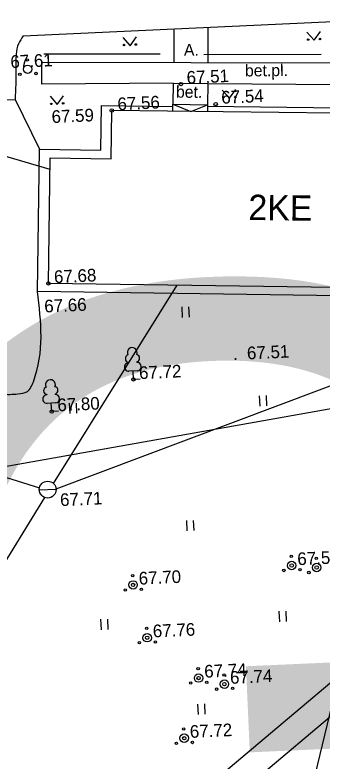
# Model space of a CAD drawing. Extents: x 640925 to 641186, y 6454941 to 6455202.
# Drawn here: x 641041.96 to 641060.15, y 6455065.45 to 6455109.69 of the extents above; entities that cross this region are included whole.
import ezdxf

# ---------------------------------------------------------------- set-up
doc = ezdxf.new("R2010")
doc.units = 0
for name, color, linetype in [('Level 1', 7, 'Continuous'), ('Level 10', 7, 'Continuous'), ('Level 14', 7, 'Continuous'), ('Level 15', 7, 'Continuous'), ('Level 17', 7, 'Continuous'), ('Level 2', 7, 'Continuous'), ('Level 20', 7, 'Continuous'), ('Level 3', 7, 'Continuous'), ('Level 30', 7, 'Continuous'), ('Level 41', 7, 'Continuous'), ('Level 5', 7, 'Continuous'), ('Level 54', 7, 'Continuous'), ('Level 56', 7, 'Continuous'), ('Level 58', 7, 'Continuous'), ('Level 59', 7, 'Continuous'), ('Level 63', 7, 'Continuous')]:
    doc.layers.add(name, color=color, linetype=linetype)

msp = doc.modelspace()

# ---------------------------------------------------------------- linework, layer by layer
at = {"layer": 'Level 1'}
for p, q in [((641051.307, 6455103.977), (641051.312, 6455104.388)), ((641051.312, 6455104.388), (641053.366, 6455104.359)), ((641053.366, 6455104.359), (641053.36, 6455103.952)), ((641047.666, 6455101.159), (641047.7, 6455104.02)), ((641047.7, 6455104.02), (641047.7, 6455104.02)), ((641043.942, 6455093.769), (641044.047, 6455101.21)), ((641044.047, 6455101.21), (641047.666, 6455101.159)), ((641043.942, 6455093.769), (641043.942, 6455093.769))]:
    msp.add_line(p, q, dxfattribs=at)
for points in [[(641071.011, 6455100.707), (641067.353, 6455100.789), (641067.475, 6455103.784), (641047.7, 6455104.02)], [(641070.82, 6455093.389), (641043.942, 6455093.769)]]:
    msp.add_lwpolyline(points, dxfattribs=at)
at = {"layer": 'Level 10'}
for p, q in [((641050.564, 6455107.355), (641043.678, 6455107.359)), ((641060.094, 6455107.334), (641053.147, 6455107.314)), ((641048.684, 6455089.097), (641048.685, 6455089.065)), ((641049.183, 6455089.12), (641049.185, 6455089.088)), ((641049.207, 6455088.588), (641048.708, 6455088.566)), ((641048.98, 6455088.078), (641048.957, 6455088.577)), ((641049.379, 6455088.095), (641048.98, 6455088.078)), ((641048.98, 6455088.078), (641048.98, 6455088.078)), ((641043.844, 6455087.19), (641043.845, 6455087.158)), ((641044.343, 6455087.212), (641044.345, 6455087.18)), ((641044.367, 6455086.681), (641043.868, 6455086.659)), ((641044.14, 6455086.17), (641044.117, 6455086.67)), ((641044.539, 6455086.188), (641044.14, 6455086.17)), ((641044.14, 6455086.17), (641044.14, 6455086.17)), ((641058.351, 6455077.048), (641058.351, 6455077.048)), ((641059.831, 6455076.929), (641059.831, 6455076.929)), ((641048.96, 6455075.895), (641048.96, 6455075.895)), ((641049.794, 6455072.768), (641049.794, 6455072.768)), ((641052.838, 6455070.377), (641052.838, 6455070.377)), ((641054.365, 6455070.013), (641054.365, 6455070.013)), ((641051.986, 6455066.81), (641051.986, 6455066.81))]:
    msp.add_line(p, q, dxfattribs=at)
for centre, radius in [((641042.692, 6455107.015), 0.0707), ((641042.717, 6455106.466), 0.25), ((641042.253, 6455106.17), 0.0707), ((641043.205, 6455106.213), 0.0707), ((641058.326, 6455077.597), 0.0707), ((641059.807, 6455077.478), 0.0707), ((641058.351, 6455077.048), 0.25), ((641059.831, 6455076.929), 0.25), ((641048.935, 6455076.444), 0.0707), ((641057.887, 6455076.752), 0.0707), ((641058.839, 6455076.794), 0.0707), ((641059.368, 6455076.633), 0.0707), ((641048.96, 6455075.895), 0.25), ((641048.496, 6455075.599), 0.0707), ((641049.448, 6455075.641), 0.0707), ((641049.769, 6455073.318), 0.0707), ((641049.794, 6455072.768), 0.25), ((641049.33, 6455072.472), 0.0707), ((641050.282, 6455072.515), 0.0707), ((641052.814, 6455070.927), 0.0707), ((641052.838, 6455070.377), 0.25), ((641054.365, 6455070.013), 0.25), ((641054.34, 6455070.563), 0.0707), ((641052.375, 6455070.081), 0.0707), ((641053.326, 6455070.124), 0.0707), ((641054.853, 6455069.76), 0.0707), ((641053.901, 6455069.717), 0.0707), ((641051.961, 6455067.359), 0.0707), ((641051.986, 6455066.81), 0.25), ((641051.523, 6455066.514), 0.0707), ((641052.474, 6455066.556), 0.0707)]:
    msp.add_circle(centre, radius, dxfattribs=at)
for centre, radius, start, end in [((641048.908, 6455089.676), 0.292, 335.144, 209.9842), ((641048.724, 6455089.317), 0.224, 107.8082, 259.6431), ((641049.124, 6455089.335), 0.224, 285.485, 77.32), ((641048.697, 6455088.816), 0.25, 92.5641, 272.5641), ((641049.196, 6455088.838), 0.25, 272.5641, 92.5641), ((641044.068, 6455087.769), 0.292, 335.144, 209.9842), ((641043.884, 6455087.41), 0.224, 107.8082, 259.6431), ((641044.284, 6455087.428), 0.224, 285.485, 77.32), ((641043.857, 6455086.908), 0.25, 92.5641, 272.5641), ((641044.356, 6455086.931), 0.25, 272.5641, 92.5641)]:
    msp.add_arc(centre, radius, start, end, dxfattribs=at)
at = {"layer": 'Level 14'}
msp.add_lwpolyline([(641036.069, 6455102.865), (641044.038, 6455100.549)], dxfattribs=at)
at = {"layer": 'Level 15'}
for points in [[(641044.251, 6455081.904), (641051.56, 6455093.67)], [(641044.399, 6455081.593), (641065.257, 6455089.432)], [(641065.627, 6455089.098), (641057.827, 6455056.764)], [(641030.167, 6455085.804), (641043.412, 6455081.649)], [(641034.897, 6455066.668), (641043.725, 6455081.079)]]:
    msp.add_lwpolyline(points, dxfattribs=at)
at = {"layer": 'Level 17'}
msp.add_lwpolyline([(641019.012, 6455078.953), (641067.673, 6455087.604)], dxfattribs=at)
at = {"layer": 'Level 2'}
for p, q in [((641051.795, 6455105.584), (641051.795, 6455105.584)), ((641047.054, 6455101.667), (641047.091, 6455104.322)), ((641047.091, 6455104.322), (641051.311, 6455104.262)), ((641053.85, 6455104.402), (641053.85, 6455104.402)), ((641053.365, 6455104.285), (641061.362, 6455104.172)), ((641043.293, 6455093.287), (641043.412, 6455101.719)), ((641043.412, 6455101.719), (641047.054, 6455101.667)), ((641071.144, 6455092.893), (641043.293, 6455093.287))]:
    msp.add_line(p, q, dxfattribs=at)
msp.add_lwpolyline([(641051.312, 6455104.388), (641052.387, 6455103.963), (641053.366, 6455104.359)], dxfattribs=at)
at = {"layer": 'Level 20'}
for points in [[(641077.96, 6455124.289), (641074.317, 6455123.179), (641071.827, 6455122.698), (641066.605, 6455121.727), (641060.232, 6455120.518), (641056.715, 6455119.88), (641054.438, 6455119.593), (641052.421, 6455119.281), (641048.356, 6455118.842), (641043.576, 6455118.369), (641038.829, 6455117.971), (641033.039, 6455117.417), (641027.889, 6455116.965), (641023.222, 6455116.423), (641018.807, 6455116.041), (641016.274, 6455115.706), (641011.576, 6455115.312), (641009.186, 6455115.057), (641008.305, 6455114.943), (641007.284, 6455114.639), (641006.535, 6455114.051), (641006.117, 6455113.478), (641005.968, 6455112.695), (641005.503, 6455109.959), (641005.139, 6455107.356), (641005.063, 6455106.577), (641005.172, 6455102.343)], [(641083.325, 6455122.588), (641080.531, 6455121.448), (641077.076, 6455119.408), (641075.743, 6455118.646), (641074.767, 6455118.159), (641073.713, 6455117.779), (641068.715, 6455116.639), (641065.308, 6455116.005), (641062.711, 6455115.409), (641055.081, 6455114.55), (641049.892, 6455114.096), (641047.098, 6455113.786), (641044.553, 6455113.672), (641042.058, 6455113.561), (641038.555, 6455113.404), (641035.459, 6455113.228), (641032.596, 6455113.026), (641028.356, 6455112.836), (641025.876, 6455112.947), (641024.101, 6455112.979), (641021.766, 6455113.133), (641019.073, 6455113.35), (641016.294, 6455113.521), (641015.255, 6455113.623), (641014.554, 6455113.591), (641014.117, 6455113.461), (641013.584, 6455112.993), (641012.284, 6455111.494), (641011.946, 6455110.776), (641011.819, 6455110.327), (641009.644, 6455102.277)]]:
    msp.add_spline(points, degree=3, dxfattribs=at)
at = {"layer": 'Level 3'}
for p, q in [((641043.551, 6455106.887), (641070.911, 6455106.819)), ((641051.33, 6455105.644), (641043.548, 6455105.583)), ((641051.33, 6455105.644), (641051.312, 6455104.388)), ((641053.384, 6455105.615), (641053.366, 6455104.359)), ((641053.384, 6455105.615), (641061.393, 6455105.555))]:
    msp.add_line(p, q, dxfattribs=at)
for points in [[(641043.548, 6455105.583), (641043.551, 6455106.887)], [(641051.33, 6455105.644), (641053.384, 6455105.615)], [(641078.792, 6455085.39), (641038.638, 6455051.545)], [(641078.5, 6455083.133), (641038.777, 6455049.651)]]:
    msp.add_lwpolyline(points, dxfattribs=at)
at = {"layer": 'Level 30'}
for p, q in [((641051.368, 6455108.856), (641051.363, 6455106.868)), ((641053.382, 6455108.953), (641053.377, 6455106.863))]:
    msp.add_line(p, q, dxfattribs=at)
msp.add_lwpolyline([(641042.458, 6455108.438), (641074.031, 6455109.911)], dxfattribs=at)
msp.add_spline([(641042.458, 6455108.438), (641042.176, 6455107.976), (641042.038, 6455107.362), (641042.022, 6455106.477), (641041.974, 6455104.67)], degree=3, dxfattribs=at)
at = {"layer": 'Level 41'}
for p, q in [((641048.354, 6455108.349), (641048.779, 6455107.862)), ((641048.779, 6455107.862), (641049.153, 6455108.385)), ((641059.258, 6455108.672), (641059.683, 6455108.185)), ((641059.683, 6455108.185), (641060.057, 6455108.708)), ((641054.24, 6455105.234), (641054.666, 6455104.748)), ((641054.666, 6455104.748), (641055.039, 6455105.27)), ((641044.048, 6455104.86), (641044.473, 6455104.373)), ((641044.473, 6455104.373), (641044.847, 6455104.896)), ((641051.84, 6455092.377), (641051.868, 6455091.757)), ((641052.246, 6455092.384), (641052.273, 6455091.775)), ((641056.428, 6455087.112), (641056.456, 6455086.493)), ((641056.834, 6455087.119), (641056.861, 6455086.511)), ((641045.183, 6455086.672), (641045.211, 6455086.053)), ((641045.589, 6455086.679), (641045.616, 6455086.071)), ((641052.116, 6455079.716), (641052.144, 6455079.096)), ((641052.522, 6455079.723), (641052.549, 6455079.115)), ((641057.593, 6455074.331), (641057.621, 6455073.711)), ((641057.999, 6455074.338), (641058.026, 6455073.73)), ((641047.039, 6455073.858), (641047.067, 6455073.239)), ((641047.445, 6455073.865), (641047.472, 6455073.257)), ((641052.782, 6455068.832), (641052.81, 6455068.213)), ((641053.188, 6455068.839), (641053.215, 6455068.231))]:
    msp.add_line(p, q, dxfattribs=at)
for points in [[(641037.137, 6455104.546), (641041.974, 6455104.67)], [(641041.974, 6455104.67), (641043.412, 6455101.719)]]:
    msp.add_lwpolyline(points, dxfattribs=at)
for centre, radius in [((641060.027, 6455108.256), 0.0452), ((641048.424, 6455107.902), 0.0428), ((641049.123, 6455107.933), 0.0452), ((641059.328, 6455108.225), 0.0428), ((641054.31, 6455104.787), 0.0428), ((641055.01, 6455104.818), 0.0452), ((641044.118, 6455104.413), 0.0428), ((641044.817, 6455104.444), 0.0452)]:
    msp.add_circle(centre, radius, dxfattribs=at)
msp.add_spline([(641038.809, 6455087.521), (641039.861, 6455087.536), (641041.209, 6455087.22), (641042.127, 6455087.22), (641042.704, 6455087.371), (641043.054, 6455087.929), (641043.293, 6455093.287)], degree=3, dxfattribs=at)
at = {"layer": 'Level 5'}
msp.add_line((641043.402, 6455081.525), (641044.4, 6455081.57), dxfattribs=at)
msp.add_circle((641043.901, 6455081.547), 0.5, dxfattribs=at)
at = {"layer": 'Level 54'}
for centre in [(641051.795, 6455105.584), (641053.85, 6455104.402), (641047.7, 6455104.02), (641043.942, 6455093.769), (641048.98, 6455088.078), (641044.14, 6455086.17), (641058.351, 6455077.048), (641059.831, 6455076.929), (641048.96, 6455075.895), (641049.794, 6455072.768), (641052.838, 6455070.377), (641054.365, 6455070.013), (641051.986, 6455066.81)]:
    msp.add_circle(centre, 0.1, dxfattribs=at)

# ---------------------------------------------------------------- texts
at = {"layer": 'Level 1'}
msp.add_text('2KE', height=1.4999, rotation=359.1894, dxfattribs=at).set_placement((641055.779, 6455097.533))
at = {"layer": 'Level 2'}
msp.add_text('bet.', height=0.6999, rotation=359.189, dxfattribs=at).set_placement((641051.495, 6455104.786))
at = {"layer": 'Level 56'}
msp.add_text('4G12', height=44.9955, rotation=2.5641, dxfattribs=at).set_placement((640998.478, 6455045.978))
at = {"layer": 'Level 58'}
for s, rotation, p in [('A.', 359.857, (641051.97, 6455107.266)), ('bet.pl.', 0.5808, (641055.587, 6455106.037))]:
    msp.add_text(s, height=0.6999, rotation=rotation, dxfattribs=at).set_placement(p)
at = {"layer": 'Level 59'}
for s, p in [('67.59', (641044.148, 6455103.273)), ('67.66', (641043.715, 6455092.043)), ('.  67.51', (641054.884, 6455089.226)), ('67.71', (641044.651, 6455080.564))]:
    msp.add_text(s, height=0.7499, rotation=2.5641, dxfattribs=at).set_placement(p)
at = {"layer": 'Level 63'}
for s, p in [('67.61', (641041.709, 6455106.534)), ('67.51', (641052.145, 6455105.6)), ('67.54', (641054.199, 6455104.418)), ('67.56', (641048.05, 6455104.035)), ('67.68', (641044.291, 6455093.785)), ('67.72', (641049.329, 6455088.093)), ('67.80', (641044.489, 6455086.186)), ('67.59', (641058.7, 6455077.064)), ('67.70', (641049.309, 6455075.91)), ('67.76', (641050.143, 6455072.784)), ('67.74', (641053.188, 6455070.393)), ('67.74', (641054.715, 6455070.029)), ('67.72', (641052.336, 6455066.826))]:
    msp.add_text(s, height=0.7499, rotation=2.5641, dxfattribs=at).set_placement(p)

doc.saveas('drawing.dxf')
